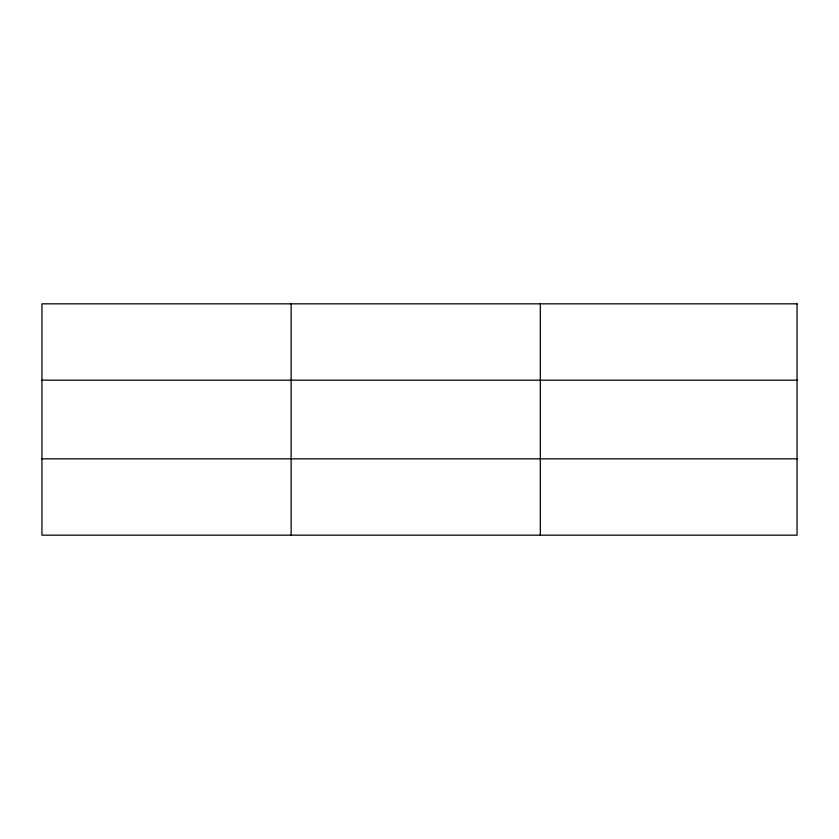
<?xml version="1.0" encoding="UTF-8"?>
<svg xmlns="http://www.w3.org/2000/svg" width="839" height="839" viewBox="0 0 839 839"><rect width="100%" height="100%" fill="white"/><g stroke="black" fill="none" stroke-linecap="round" stroke-linejoin="round"><path stroke-width="1.26" d="M291.133 303.833L291.133 535.167M540.316 303.833L540.316 535.167M41.95 380.172L797.05 380.172M41.95 458.828L797.05 458.828M797.05 303.833L797.05 535.167L41.95 535.167L41.95 303.833L797.05 303.833"/></g></svg>
